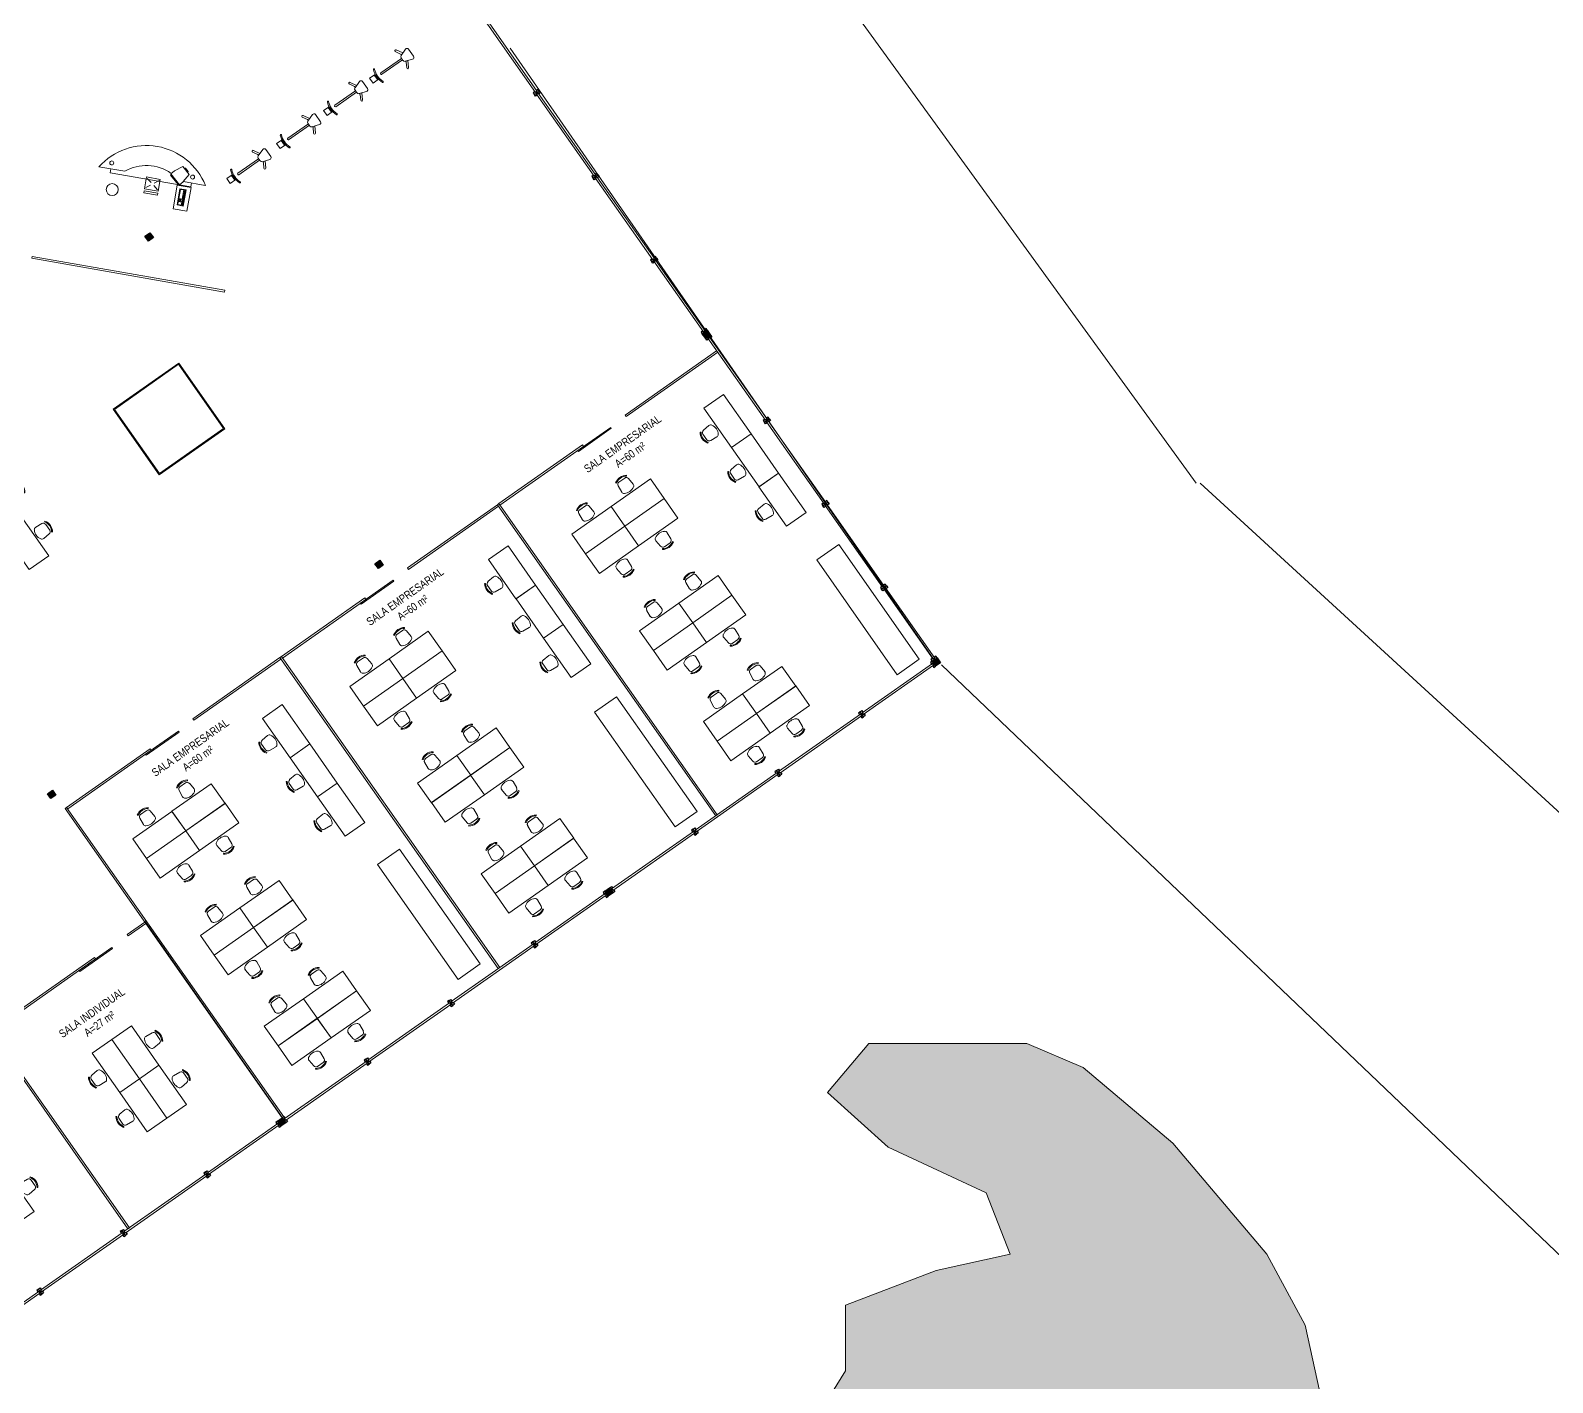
# Model space of a CAD drawing. Header units: metres. Extents: x -71 to 881, y -503 to 661.
# Drawn here: x 208.32 to 246.37, y 482.5 to 516.28 of the extents above; entities that cross this region are included whole.
import ezdxf

# ---------------------------------------------------------------- set-up
doc = ezdxf.new("R2010")
doc.units = ezdxf.units.M
for name, color, linetype, lineweight in [('02. Paredes', 6, 'Continuous', 30), ('03. Esquadria janelas', 2, 'Continuous', 15), ('04. Pisos', 8, 'Continuous', 5), ('05. Textos', 5, 'Continuous', 0), ('07. Mobiliário', 51, 'Continuous', 5), ('Parede', 6, 'Continuous', 30)]:
    doc.layers.add(name, color=color, linetype=linetype, lineweight=lineweight)
doc.styles.add('ESC 1.100', font='ARIALN.TTF', dxfattribs={"height": 0.2})

# ---------------------------------------------------------------- blocks, each defined once
blk = doc.blocks.new('pilar')
h = blk.add_hatch(color=6)
h.dxf.hatch_style = 1
h.paths.add_polyline_path([(581.948, 175.423), (582.098, 175.423), (582.098, 175.573), (581.948, 175.573)])
at = {"layer": 'Parede'}
blk.add_lwpolyline([(581.948, 175.423), (582.098, 175.423), (582.098, 175.573), (581.948, 175.573)], close=True, dxfattribs=at)
blk = doc.blocks.new('A$C63C33222')
at = {"linetype": 'Continuous'}
for p, q in [((1.07, 1.2), (0.47, 1.2)), ((0.47, 1.2), (0.47, 0)), ((1.07, 0), (1.07, 1.2)), ((0.47, 0), (1.07, 0))]:
    blk.add_line(p, q, dxfattribs=at)
for p, q in [((0.052, 0.767), (0.071, 0.753)), ((0.327, 0.774), (0.147, 0.758)), ((0.071, 0.447), (0.052, 0.433)), ((0.083, 0.687), (0.083, 0.513)), ((0.147, 0.442), (0.327, 0.426))]:
    blk.add_line(p, q)
for centre, radius, start, end in [((0.295, 0.6), 0.295, 145.6197, 214.3803), ((0.333, 0.703), 0.0708, 31.593, 94.9697), ((0.295, 0.6), 0.272, 145.6197, 214.3803), ((0.154, 0.687), 0.0708, 94.9697, 180), ((0.154, 0.513), 0.0708, 180, 265.0303), ((0.333, 0.497), 0.0708, 265.0303, 328.407), ((0.165, 0.6), 0.267, 328.407, 31.593)]:
    blk.add_arc(centre, radius, start, end)

msp = doc.modelspace()

# ---------------------------------------------------------------- hatches: boundary and pattern name
at = {"true_color": 0xadddf7, "transparency": 33554457}
h = msp.add_hatch(color=141, dxfattribs=at)
h.dxf.hatch_style = 1
h.paths.add_polyline_path([(240.546, 482.26), (240.178, 483.929), (239.222, 485.703), (236.876, 488.484), (234.633, 490.372), (233.221, 490.974), (231.27, 490.974), (229.276, 490.974), (228.238, 489.749), (229.754, 488.38), (232.204, 487.239), (232.806, 485.703), (230.961, 485.297), (228.69, 484.43), (228.69, 482.794), (227.821, 481.392), (226.586, 480.892), (226.586, 479.49), (227.487, 477.654), (229.09, 476.453), (234.1, 476.453), (235.369, 477.087), (236.371, 476.453), (238.842, 476.453), (241.548, 477.12), (243.435, 477.586), (244.286, 478.289), (244.72, 479.457), (243.318, 481.426), (242.282, 480.158), (241.335, 478.996), (240.112, 478.996), (240.112, 480.625)])

# ---------------------------------------------------------------- linework, layer by layer
at = {"layer": '02. Paredes'}
msp.add_line((211.164, 494.024), (214.612, 489.114), dxfattribs=at)
for points in [[(220.941, 514.728), (220.927, 514.75), (220.886, 514.721), (220.915, 514.679), (221.038, 514.765), (221.008, 514.807), (220.968, 514.778), (220.982, 514.757), (220.941, 514.728)], [(220.97, 514.687), (220.985, 514.666), (220.944, 514.637), (220.915, 514.679), (221.038, 514.765), (221.067, 514.724), (221.026, 514.695), (221.011, 514.716), (220.97, 514.687)], [(222.407, 512.641), (222.392, 512.663), (222.351, 512.634), (222.38, 512.592), (222.503, 512.678), (222.474, 512.72), (222.433, 512.691), (222.448, 512.67), (222.407, 512.641)], [(222.436, 512.6), (222.451, 512.579), (222.41, 512.551), (222.38, 512.592), (222.503, 512.678), (222.533, 512.637), (222.492, 512.608), (222.477, 512.629), (222.436, 512.6)], [(223.873, 510.555), (223.858, 510.576), (223.817, 510.547), (223.846, 510.505), (223.969, 510.591), (223.939, 510.633), (223.899, 510.604), (223.913, 510.583), (223.873, 510.555)], [(223.901, 510.514), (223.916, 510.492), (223.875, 510.464), (223.846, 510.505), (223.969, 510.591), (223.998, 510.55), (223.957, 510.521), (223.942, 510.542), (223.901, 510.514)], [(225.137, 508.754), (225.122, 508.776), (225.081, 508.747), (225.11, 508.705), (225.233, 508.791), (225.204, 508.833), (225.163, 508.804), (225.178, 508.783), (225.137, 508.754)], [(225.252, 508.591), (225.267, 508.569), (225.226, 508.541), (225.196, 508.582), (225.319, 508.669), (225.348, 508.627), (225.307, 508.598), (225.293, 508.619), (225.252, 508.591)], [(226.688, 506.545), (226.673, 506.566), (226.633, 506.537), (226.662, 506.495), (226.785, 506.582), (226.755, 506.623), (226.714, 506.595), (226.729, 506.573), (226.688, 506.545)], [(226.717, 506.504), (226.732, 506.482), (226.691, 506.454), (226.662, 506.495), (226.785, 506.582), (226.814, 506.54), (226.773, 506.511), (226.758, 506.532), (226.717, 506.504)], [(228.154, 504.458), (228.139, 504.479), (228.098, 504.45), (228.127, 504.408), (228.25, 504.495), (228.221, 504.536), (228.18, 504.508), (228.195, 504.486), (228.154, 504.458)], [(228.183, 504.417), (228.198, 504.396), (228.157, 504.367), (228.127, 504.408), (228.25, 504.495), (228.279, 504.453), (228.238, 504.424), (228.224, 504.445), (228.183, 504.417)], [(229.619, 502.371), (229.605, 502.392), (229.564, 502.363), (229.593, 502.322), (229.716, 502.408), (229.686, 502.449), (229.645, 502.421), (229.66, 502.4), (229.619, 502.371)], [(229.648, 502.33), (229.663, 502.309), (229.622, 502.28), (229.593, 502.322), (229.716, 502.408), (229.745, 502.366), (229.704, 502.337), (229.689, 502.359), (229.648, 502.33)], [(230.894, 500.425), (230.873, 500.41), (230.902, 500.369), (230.943, 500.399), (230.857, 500.521), (230.815, 500.492), (230.844, 500.451), (230.865, 500.466), (230.894, 500.425)], [(230.884, 500.571), (230.869, 500.592), (230.828, 500.563), (230.857, 500.521), (230.98, 500.608), (230.95, 500.649), (230.91, 500.621), (230.924, 500.599), (230.884, 500.571)], [(229.094, 499.161), (229.073, 499.146), (229.101, 499.105), (229.143, 499.135), (229.057, 499.257), (229.015, 499.228), (229.044, 499.187), (229.065, 499.202), (229.094, 499.161)], [(229.135, 499.19), (229.156, 499.205), (229.185, 499.164), (229.143, 499.135), (229.057, 499.257), (229.099, 499.287), (229.127, 499.246), (229.106, 499.231), (229.135, 499.19)], [(227.007, 497.696), (226.986, 497.681), (227.014, 497.64), (227.056, 497.669), (226.97, 497.792), (226.928, 497.762), (226.957, 497.722), (226.978, 497.736), (227.007, 497.696)], [(227.048, 497.724), (227.069, 497.739), (227.098, 497.698), (227.056, 497.669), (226.97, 497.792), (227.012, 497.821), (227.04, 497.78), (227.019, 497.765), (227.048, 497.724)], [(224.92, 496.23), (224.899, 496.215), (224.927, 496.174), (224.969, 496.203), (224.883, 496.326), (224.841, 496.297), (224.87, 496.256), (224.891, 496.271), (224.92, 496.23)], [(224.961, 496.259), (224.982, 496.274), (225.011, 496.233), (224.969, 496.203), (224.883, 496.326), (224.925, 496.356), (224.953, 496.315), (224.932, 496.3), (224.961, 496.259)], [(222.71, 494.678), (222.689, 494.663), (222.718, 494.622), (222.759, 494.652), (222.673, 494.775), (222.632, 494.745), (222.66, 494.704), (222.682, 494.719), (222.71, 494.678)], [(222.874, 494.793), (222.895, 494.808), (222.924, 494.767), (222.882, 494.738), (222.796, 494.861), (222.838, 494.89), (222.866, 494.849), (222.845, 494.834), (222.874, 494.793)], [(220.91, 493.414), (220.889, 493.399), (220.918, 493.358), (220.959, 493.388), (220.873, 493.51), (220.831, 493.481), (220.86, 493.44), (220.881, 493.455), (220.91, 493.414)], [(220.951, 493.443), (220.972, 493.458), (221.001, 493.417), (220.959, 493.388), (220.873, 493.51), (220.915, 493.54), (220.944, 493.499), (220.922, 493.484), (220.951, 493.443)], [(218.823, 491.949), (218.802, 491.934), (218.831, 491.893), (218.872, 491.922), (218.786, 492.045), (218.745, 492.016), (218.773, 491.975), (218.794, 491.99), (218.823, 491.949)], [(218.864, 491.977), (218.885, 491.992), (218.914, 491.951), (218.872, 491.922), (218.786, 492.045), (218.828, 492.074), (218.857, 492.033), (218.835, 492.018), (218.864, 491.977)], [(216.736, 490.483), (216.715, 490.468), (216.744, 490.427), (216.785, 490.457), (216.699, 490.579), (216.658, 490.55), (216.686, 490.509), (216.707, 490.524), (216.736, 490.483)], [(216.777, 490.512), (216.798, 490.527), (216.827, 490.486), (216.785, 490.457), (216.699, 490.579), (216.741, 490.609), (216.77, 490.568), (216.749, 490.553), (216.777, 490.512)], [(214.527, 488.931), (214.505, 488.916), (214.534, 488.876), (214.576, 488.905), (214.49, 489.028), (214.448, 488.998), (214.477, 488.957), (214.498, 488.972), (214.527, 488.931)], [(214.69, 489.046), (214.711, 489.061), (214.74, 489.02), (214.699, 488.991), (214.612, 489.114), (214.654, 489.143), (214.683, 489.102), (214.662, 489.087), (214.69, 489.046)], [(212.767, 487.696), (212.789, 487.711), (212.817, 487.67), (212.776, 487.641), (212.689, 487.763), (212.731, 487.793), (212.76, 487.752), (212.739, 487.737), (212.767, 487.696)], [(212.726, 487.667), (212.705, 487.652), (212.734, 487.611), (212.776, 487.641), (212.689, 487.763), (212.648, 487.734), (212.676, 487.693), (212.698, 487.708), (212.726, 487.667)], [(210.639, 486.202), (210.618, 486.187), (210.647, 486.146), (210.689, 486.175), (210.602, 486.298), (210.561, 486.269), (210.59, 486.228), (210.611, 486.243), (210.639, 486.202)], [(210.68, 486.231), (210.702, 486.245), (210.73, 486.204), (210.689, 486.175), (210.602, 486.298), (210.644, 486.327), (210.673, 486.286), (210.652, 486.271), (210.68, 486.231)], [(208.553, 484.736), (208.531, 484.721), (208.56, 484.68), (208.602, 484.71), (208.516, 484.832), (208.474, 484.803), (208.503, 484.762), (208.524, 484.777), (208.553, 484.736)], [(208.594, 484.765), (208.615, 484.78), (208.643, 484.739), (208.602, 484.71), (208.516, 484.832), (208.557, 484.862), (208.586, 484.821), (208.565, 484.806), (208.594, 484.765)]]:
    msp.add_lwpolyline(points, dxfattribs=at)
at = {"layer": '03. Esquadria janelas'}
for points in [[(219.505, 516.774), (220.941, 514.728), (220.982, 514.757), (219.546, 516.803)], [(220.97, 514.687), (222.407, 512.641), (222.448, 512.67), (221.011, 514.716)], [(222.436, 512.6), (223.873, 510.555), (223.913, 510.583), (222.477, 512.629)], [(223.901, 510.514), (225.137, 508.754), (225.178, 508.783), (223.942, 510.542)], [(225.252, 508.591), (226.688, 506.545), (226.729, 506.573), (225.293, 508.619)], [(226.717, 506.504), (228.154, 504.458), (228.195, 504.486), (226.758, 506.532)], [(228.183, 504.417), (229.619, 502.371), (229.66, 502.4), (228.224, 504.445)], [(229.648, 502.33), (230.884, 500.571), (230.924, 500.599), (229.689, 502.359)], [(229.135, 499.19), (230.894, 500.425), (230.865, 500.466), (229.106, 499.231)], [(227.048, 497.724), (229.094, 499.161), (229.065, 499.202), (227.019, 497.765)], [(224.961, 496.259), (227.007, 497.696), (226.978, 497.736), (224.932, 496.3)], [(222.874, 494.793), (224.92, 496.23), (224.891, 496.271), (222.845, 494.834)], [(220.951, 493.443), (222.712, 494.679), (222.683, 494.72), (220.922, 493.484)], [(218.864, 491.977), (220.91, 493.414), (220.881, 493.455), (218.835, 492.018)], [(216.777, 490.512), (218.823, 491.949), (218.794, 491.99), (216.749, 490.553)], [(214.69, 489.046), (216.736, 490.483), (216.707, 490.524), (214.662, 489.087)], [(212.767, 487.696), (214.527, 488.931), (214.498, 488.972), (212.739, 487.737)], [(210.68, 486.231), (212.726, 487.667), (212.698, 487.708), (210.652, 486.271)], [(208.594, 484.765), (210.639, 486.202), (210.611, 486.243), (208.565, 484.806)], [(206.507, 483.299), (208.553, 484.736), (208.524, 484.777), (206.478, 483.34)]]:
    msp.add_lwpolyline(points, close=True, dxfattribs=at)
at = {"layer": '04. Pisos'}
for p, q in [((237.555, 504.971), (250.552, 493.062)), ((231.093, 500.433), (247.308, 484.949))]:
    msp.add_line(p, q, dxfattribs=at)
for points in [[(237.454, 504.971), (202.835, 552.668)], [(220.312, 515.84), (230.993, 500.433)], [(239.222, 485.703), (236.876, 488.484), (234.633, 490.372), (233.221, 490.974), (231.27, 490.974), (229.276, 490.974), (228.238, 489.749), (229.754, 488.38), (232.204, 487.239), (232.806, 485.703), (230.961, 485.297), (228.69, 484.43), (228.69, 482.794), (227.821, 481.392)], [(240.546, 482.26), (240.178, 483.929), (239.222, 485.703)]]:
    msp.add_lwpolyline(points, dxfattribs=at)
at = {"layer": '07. Mobiliário'}
for p, q in [((217.075, 515.221), (217.591, 515.584)), ((217.437, 515.753), (217.567, 515.692)), ((217.621, 515.719), (217.458, 515.794)), ((217.58, 515.654), (217.692, 515.814)), ((217.629, 515.529), (217.58, 515.599)), ((217.894, 515.637), (217.769, 515.815)), ((217.615, 515.549), (217.099, 515.186)), ((217.681, 515.511), (217.869, 515.564)), ((217.722, 515.346), (217.709, 515.49)), ((217.753, 515.531), (217.768, 515.353)), ((216.286, 514.945), (216.417, 514.884)), ((216.471, 514.911), (216.308, 514.986)), ((216.43, 514.846), (216.542, 515.007)), ((216.744, 514.829), (216.619, 515.007)), ((216.933, 515.185), (216.796, 515.089)), ((216.796, 515.089), (216.882, 514.967)), ((217.019, 515.063), (216.882, 514.967)), ((216.91, 515.169), (216.996, 515.047)), ((215.924, 514.413), (216.441, 514.776)), ((216.465, 514.741), (215.949, 514.378)), ((216.479, 514.721), (216.43, 514.792)), ((216.531, 514.703), (216.718, 514.756)), ((216.572, 514.538), (216.559, 514.682)), ((216.602, 514.723), (216.618, 514.545)), ((215.109, 514.118), (215.24, 514.057)), ((215.294, 514.084), (215.131, 514.16)), ((215.252, 514.019), (215.365, 514.18)), ((215.567, 514.002), (215.442, 514.18)), ((215.783, 514.377), (215.646, 514.281)), ((215.646, 514.281), (215.732, 514.159)), ((215.869, 514.255), (215.732, 514.159)), ((215.76, 514.361), (215.846, 514.239)), ((214.747, 513.587), (215.264, 513.949)), ((215.288, 513.914), (214.771, 513.552)), ((215.302, 513.895), (215.253, 513.965)), ((215.354, 513.876), (215.541, 513.93)), ((215.395, 513.712), (215.382, 513.856)), ((215.425, 513.897), (215.441, 513.718)), ((214.05, 513.211), (213.888, 513.287)), ((214.009, 513.146), (214.122, 513.307)), ((214.324, 513.129), (214.199, 513.307)), ((214.606, 513.551), (214.469, 513.455)), ((214.469, 513.455), (214.555, 513.332)), ((214.692, 513.428), (214.555, 513.332)), ((214.583, 513.535), (214.669, 513.412)), ((213.504, 512.714), (214.021, 513.076)), ((214.045, 513.042), (213.528, 512.679)), ((213.866, 513.245), (213.997, 513.185)), ((214.059, 513.022), (214.01, 513.092)), ((214.11, 513.003), (214.298, 513.057)), ((214.152, 512.839), (214.139, 512.983)), ((214.182, 513.024), (214.198, 512.845)), ((210.324, 512.824), (210.307, 512.726)), ((210.307, 512.726), (212.326, 512.373)), ((211.218, 512.622), (211.166, 512.327)), ((211.563, 512.562), (211.218, 512.622)), ((211.237, 512.585), (211.33, 512.482)), ((211.41, 512.468), (211.532, 512.533)), ((211.511, 512.266), (211.563, 512.562)), ((212.129, 512.881), (211.92, 512.778)), ((212.284, 512.686), (212.138, 512.506)), ((212.16, 512.842), (212.195, 512.838)), ((212.257, 512.76), (212.195, 512.838)), ((212.253, 512.725), (212.257, 512.76)), ((213.362, 512.678), (213.226, 512.582)), ((213.226, 512.582), (213.312, 512.459)), ((213.449, 512.555), (213.312, 512.459)), ((213.34, 512.662), (213.426, 512.539)), ((211.158, 512.277), (211.149, 512.228)), ((211.149, 512.228), (211.494, 512.168)), ((211.503, 512.217), (211.158, 512.277)), ((211.166, 512.327), (211.511, 512.266)), ((211.197, 512.355), (211.319, 512.42)), ((211.399, 512.406), (211.492, 512.303)), ((211.494, 512.168), (211.503, 512.217)), ((212.053, 512.329), (211.982, 511.922)), ((212.065, 512.312), (212.025, 512.082)), ((212.053, 512.329), (212.208, 512.302)), ((212.065, 512.312), (212.154, 512.296)), ((212.154, 512.296), (212.113, 512.066)), ((212.173, 512.293), (212.133, 512.063)), ((212.208, 512.302), (212.137, 511.894)), ((212.193, 512.289), (212.153, 512.059)), ((212.193, 512.289), (212.173, 512.293)), ((212.326, 512.373), (212.343, 512.471)), ((211.982, 511.922), (212.137, 511.894)), ((212.012, 512.008), (211.999, 511.934)), ((211.999, 511.934), (212.088, 511.918)), ((212.012, 512.008), (212.1, 511.992)), ((212.023, 512.072), (212.014, 512.018)), ((212.014, 512.018), (212.043, 512.012)), ((212.023, 512.072), (212.053, 512.067)), ((212.025, 512.082), (212.113, 512.066)), ((212.053, 512.067), (212.043, 512.012)), ((212.072, 512.063), (212.063, 512.009)), ((212.063, 512.009), (212.102, 512.002)), ((212.072, 512.063), (212.112, 512.056)), ((212.1, 511.992), (212.088, 511.918)), ((212.112, 512.056), (212.102, 512.002)), ((212.131, 512.053), (212.107, 511.915)), ((212.127, 511.911), (212.107, 511.915)), ((212.151, 512.049), (212.127, 511.911)), ((212.131, 512.053), (212.151, 512.049)), ((212.133, 512.063), (212.153, 512.059)), ((208.356, 510.638), (208.347, 510.589)), ((208.356, 510.638), (213.173, 509.795)), ((208.347, 510.589), (213.164, 509.746)), ((213.164, 509.746), (213.173, 509.795))]:
    msp.add_line(p, q, dxfattribs=at)
for points in [[(210.028, 512.876), (210.673, 512.763)], [(211.839, 512.683), (211.82, 512.667), (212.007, 512.432), (212.026, 512.448)], [(211.839, 512.683), (211.82, 512.667), (212.007, 512.432), (212.026, 512.448)], [(212.136, 512.503), (212.042, 512.428), (211.824, 512.702), (211.918, 512.777)], [(212.129, 512.881), (212.284, 512.686)], [(212.14, 512.507), (212.688, 512.411)]]:
    msp.add_lwpolyline(points, dxfattribs=at)
for points in [[(212.331, 512.356), (212.227, 511.765), (211.883, 511.825), (211.986, 512.416)], [(211.536, 505.183), (213.173, 506.332), (212.023, 507.969), (210.386, 506.82)], [(223.18, 506.673), (225.47, 508.28), (225.496, 508.243), (223.207, 506.635)], [(211.541, 505.211), (213.145, 506.337), (212.018, 507.941), (210.414, 506.815)], [(222.019, 505.766), (222.837, 506.341), (222.821, 506.364), (222.002, 505.79)], [(220.027, 504.459), (222.116, 505.925), (222.142, 505.888), (220.054, 504.421)], [(217.742, 502.853), (219.99, 504.432), (220.016, 504.395), (217.768, 502.816)], [(220.027, 504.459), (225.484, 496.688), (225.447, 496.661), (219.99, 504.432)], [(230.533, 500.572), (229.984, 500.186), (227.971, 503.053), (228.52, 503.439)], [(216.58, 501.947), (217.399, 502.521), (217.382, 502.545), (216.564, 501.97)], [(214.589, 500.639), (216.677, 502.106), (216.703, 502.068), (214.615, 500.602)], [(212.374, 499.084), (214.551, 500.613), (214.578, 500.576), (212.401, 499.047)], [(214.589, 500.639), (220.046, 492.868), (220.008, 492.842), (214.551, 500.613)], [(224.983, 496.767), (224.434, 496.382), (222.42, 499.249), (222.97, 499.635)], [(211.213, 498.178), (212.031, 498.752), (212.015, 498.776), (211.196, 498.201)], [(209.221, 496.87), (211.31, 498.337), (211.336, 498.299), (209.248, 496.833)], [(209.221, 496.87), (214.65, 489.14), (214.612, 489.114), (209.184, 496.844)], [(219.557, 492.957), (219.008, 492.571), (216.994, 495.439), (217.544, 495.824)], [(210.734, 493.694), (211.177, 494.005), (211.204, 493.968), (210.76, 493.657)], [(209.534, 492.793), (210.352, 493.367), (210.369, 493.344), (209.551, 492.769)], [(207.326, 491.301), (209.916, 493.119), (209.942, 493.082), (207.352, 491.263)], [(207.313, 491.319), (210.79, 486.368), (210.752, 486.342), (207.275, 491.293)]]:
    msp.add_lwpolyline(points, close=True, dxfattribs=at)
for centre, radius in [((210.35, 512.972), 0.05), ((212.369, 512.619), 0.05), ((210.36, 512.305), 0.15)]:
    msp.add_circle(centre, radius, dxfattribs=at)
for centre, radius, start, end in [((217.448, 515.773), 0.0227, 65.078, 245.078), ((217.554, 515.663), 0.0318, 9.3677, 63.9584), ((217.619, 515.627), 0.0472, 145.1227, 215.0779), ((217.731, 515.787), 0.0472, 35.0779, 145.1227), ((217.856, 515.609), 0.0472, 285.8249, 35.0779), ((216.905, 515.307), 0.0151, 10.7275, 192.9981), ((217.087, 515.203), 0.0213, 125.0779, 305.0779), ((217.668, 515.556), 0.0472, 215.0779, 285.8249), ((217.678, 515.486), 0.0318, 6.1974, 60.7881), ((217.745, 515.35), 0.0227, 185.0778, 5.0778), ((216.298, 514.965), 0.0227, 65.078, 245.078), ((216.403, 514.855), 0.0318, 9.3677, 63.9584), ((216.468, 514.819), 0.0472, 145.1227, 215.0779), ((216.58, 514.98), 0.0472, 35.0779, 145.1227), ((216.705, 514.802), 0.0472, 285.8249, 35.0779), ((217.122, 514.998), 0.0151, 237.1576, 59.4283), ((215.755, 514.499), 0.0151, 10.7275, 192.9981), ((216.518, 514.748), 0.0472, 215.0779, 285.8249), ((216.527, 514.679), 0.0318, 6.1974, 60.7881), ((216.595, 514.542), 0.0227, 185.0778, 5.0778), ((215.121, 514.138), 0.0227, 65.078, 245.078), ((215.226, 514.029), 0.0318, 9.3677, 63.9584), ((215.403, 514.153), 0.0472, 35.0779, 145.1227), ((215.936, 514.396), 0.0213, 125.0779, 305.0779), ((215.972, 514.19), 0.0151, 237.1576, 59.4283), ((214.578, 513.672), 0.0151, 10.7275, 192.9981), ((215.291, 513.992), 0.0472, 145.1227, 215.0779), ((215.341, 513.922), 0.0472, 215.0779, 285.8249), ((215.35, 513.852), 0.0318, 6.1974, 60.7881), ((215.418, 513.716), 0.0227, 185.0778, 5.0778), ((215.528, 513.975), 0.0472, 285.8249, 35.0779), ((211.214, 511.818), 1.589, 21.9177, 138.2381), ((213.877, 513.266), 0.0227, 65.078, 245.078), ((214.16, 513.28), 0.0472, 35.0779, 145.1227), ((214.759, 513.569), 0.0213, 125.0779, 305.0779), ((214.795, 513.363), 0.0151, 237.1576, 59.4283), ((211.214, 511.818), 1.089, 55.1803, 119.7478), ((213.983, 513.156), 0.0318, 9.3677, 63.9584), ((214.048, 513.119), 0.0472, 145.1227, 215.0779), ((214.098, 513.049), 0.0472, 215.0779, 285.8249), ((214.107, 512.979), 0.0318, 6.1974, 60.7881), ((214.285, 513.102), 0.0472, 285.8249, 35.0779), ((213.335, 512.799), 0.0151, 10.7275, 192.9981), ((213.516, 512.696), 0.0213, 125.0779, 305.0779), ((214.175, 512.843), 0.0227, 185.0778, 5.0778), ((213.552, 512.49), 0.0151, 237.1576, 59.4283)]:
    msp.add_arc(centre, radius, start, end, dxfattribs=at)
for centre, major_axis, ratio, start_param, end_param in [((217.197, 515.286), (0.217, -0.309), 0.737501, 4.184786, 4.724889), ((217.248, 515.327), (-0.214, 0.304), 0.850002, 1.081533, 1.592215), ((216.046, 514.479), (0.217, -0.309), 0.737501, 4.184786, 4.724889), ((216.098, 514.519), (-0.214, 0.304), 0.850002, 1.081533, 1.592215), ((214.869, 513.652), (0.217, -0.309), 0.737501, 4.184786, 4.724889), ((214.921, 513.692), (-0.214, 0.304), 0.850002, 1.081533, 1.592215), ((213.626, 512.779), (0.217, -0.309), 0.737501, 4.184786, 4.724889), ((213.678, 512.819), (-0.214, 0.304), 0.850002, 1.081533, 1.592215)]:
    msp.add_ellipse(centre, major_axis=major_axis, ratio=ratio, start_param=start_param, end_param=end_param, dxfattribs=at)
at = {"layer": '07. Mobiliário', "extrusion": (0, 0, -1)}
for centre, major_axis, ratio, start_param, end_param in [((217.202, 515.279), (-0.217, 0.309), 0.737501, 4.184786, 4.724889), ((217.257, 515.314), (0.214, -0.304), 0.850002, 1.081533, 1.592215), ((216.052, 514.471), (-0.217, 0.309), 0.737501, 4.184786, 4.724889), ((216.107, 514.506), (0.214, -0.304), 0.850002, 1.081533, 1.592215), ((214.875, 513.644), (-0.217, 0.309), 0.737501, 4.184786, 4.724889), ((214.93, 513.679), (0.214, -0.304), 0.850002, 1.081533, 1.592215), ((213.632, 512.771), (-0.217, 0.309), 0.737501, 4.184786, 4.724889), ((213.687, 512.806), (0.214, -0.304), 0.850002, 1.081533, 1.592215)]:
    msp.add_ellipse(centre, major_axis=major_axis, ratio=ratio, start_param=start_param, end_param=end_param, dxfattribs=at)

# ---------------------------------------------------------------- block references
at = {"xscale": -1, "rotation": 215.0778726686951}
for p in [(-365.884, 320.264), (-365.884, 320.264), (-351.954, 317.827), (-351.954, 317.827), (-360.137, 312.08), (-360.137, 312.08), (-346.207, 309.643), (-368.321, 306.333), (-368.321, 306.333), (-354.391, 303.896), (-362.574, 298.15)]:
    msp.add_blockref('pilar', p, dxfattribs=at)
at = {"layer": '07. Mobiliário'}
for p, rotation in [((225.454, 505.589), 35.0778726686951), ((226.144, 504.607), 35.0778726686951), ((207.781, 505.39), 215.0778726686951), ((226.833, 503.625), 35.0778726686951), ((224.772, 503.71), 125.0778726687006), ((208.471, 504.408), 215.0778726686951), ((223.79, 503.02), 125.0778726687006), ((220.069, 501.808), 35.0778726686951), ((220.759, 500.826), 35.0778726686951), ((226.468, 501.295), 125.0778726687006), ((221.449, 499.844), 35.0778726686951), ((225.486, 500.606), 125.0778726687006), ((219.222, 499.906), 125.0778726687006), ((218.24, 499.216), 125.0778726687006), ((228.06, 499.028), 125.0778726687006), ((214.422, 497.842), 35.0778726686951), ((227.078, 498.338), 125.0778726687006), ((215.111, 496.86), 35.0778726686951), ((220.917, 497.491), 125.0778726687006), ((215.801, 495.878), 35.0778726686951), ((219.935, 496.802), 125.0778726687006), ((213.796, 496.096), 125.0778726687006), ((212.814, 495.406), 125.0778726687006), ((222.51, 495.224), 125.0778726687006), ((221.528, 494.534), 125.0778726687006), ((215.491, 493.681), 125.0778726687006), ((214.509, 492.991), 125.0778726687006), ((217.084, 491.413), 125.0778726687006), ((216.102, 490.724), 125.0778726687006), ((210.164, 489.473), 35.0778726686951), ((210.853, 488.491), 35.0778726686951)]:
    msp.add_blockref('A$C63C33222', p, dxfattribs=dict(at, rotation=rotation))
at = {"layer": '07. Mobiliário', "xscale": -1}
for p, rotation in [((223.543, 505.461), 125.0778726686896), ((222.561, 504.771), 125.0778726686896), ((225.238, 503.046), 125.0778726686896), ((224.256, 502.356), 125.0778726686896), ((217.992, 501.656), 125.0778726686896), ((217.01, 500.967), 125.0778726686896), ((226.831, 500.778), 125.0778726686896), ((225.849, 500.089), 125.0778726686896), ((219.688, 499.242), 125.0778726686896), ((218.706, 498.552), 125.0778726686896), ((212.566, 497.846), 125.0778726686896), ((211.584, 497.156), 125.0778726686896), ((221.281, 496.974), 125.0778726686896), ((220.299, 496.284), 125.0778726686896), ((214.262, 495.431), 125.0778726686896), ((213.28, 494.742), 125.0778726686896), ((215.855, 493.164), 125.0778726686896), ((214.873, 492.474), 125.0778726686896), ((211.914, 490.702), 35.07787266869521), ((212.604, 489.72), 35.07787266869521), ((208.795, 487.045), 35.07787266869521)]:
    msp.add_blockref('A$C63C33222', p, dxfattribs=dict(at, rotation=rotation))

# ---------------------------------------------------------------- texts
at = {"layer": '05. Textos', "char_height": 0.2, "width": 6.86676, "attachment_point": 8, "rotation": 35.1081, "style": 'ESC 1.100'}
for s, insert in [('SALA EMPRESARIAL\\PA=60 m²', (223.369, 505.598)), ('SALA EMPRESARIAL\\PA=60 m²', (217.93, 501.779)), ('SALA EMPRESARIAL\\PA=60 m²', (212.563, 498.009)), ('SALA INDIVIDUAL\\PA=27 m²', (210.1, 491.384))]:
    msp.add_mtext(s, dxfattribs=dict(at, insert=insert))

doc.saveas('drawing.dxf')
